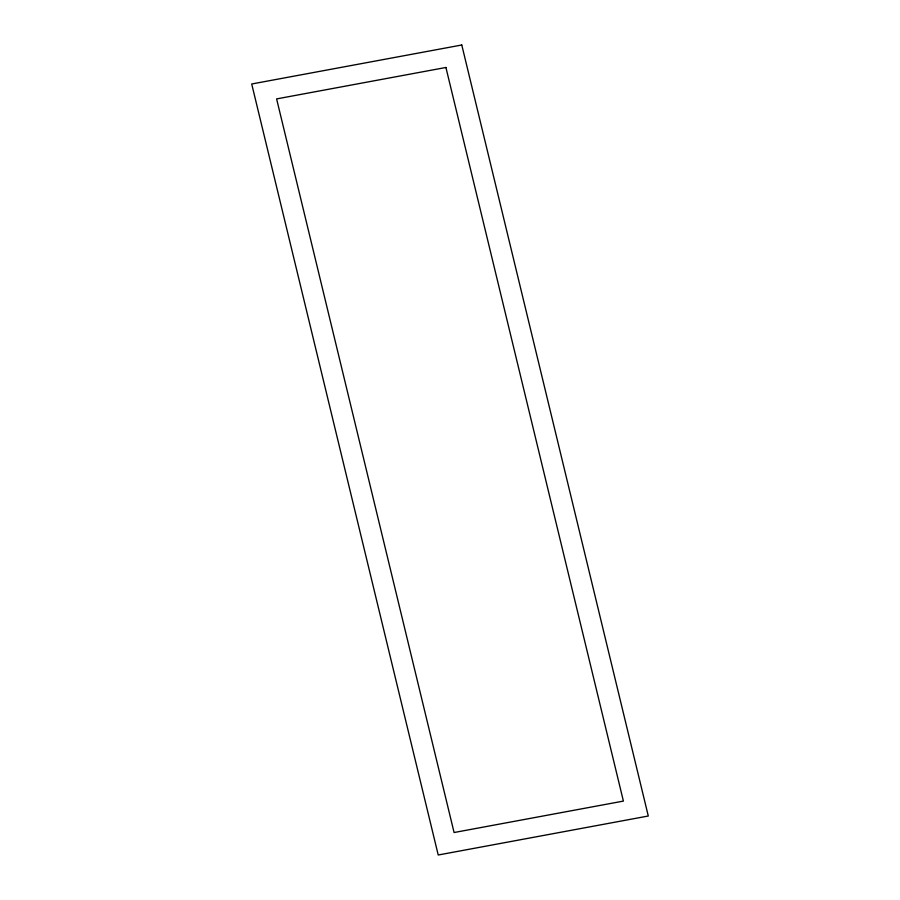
<?xml version="1.0" encoding="UTF-8"?>
<svg xmlns="http://www.w3.org/2000/svg" width="900" height="900" viewBox="0 0 900 900"><rect width="100%" height="100%" fill="white"/><g stroke="black" fill="none" stroke-linecap="round" stroke-linejoin="round"><path stroke-width="1.35" d="M461.779 45L251.708 83.992L438.221 855L648.293 816.008L461.779 45M445.916 67.477L276.604 98.91L454.084 832.523L623.396 801.09L445.916 67.477"/></g></svg>
